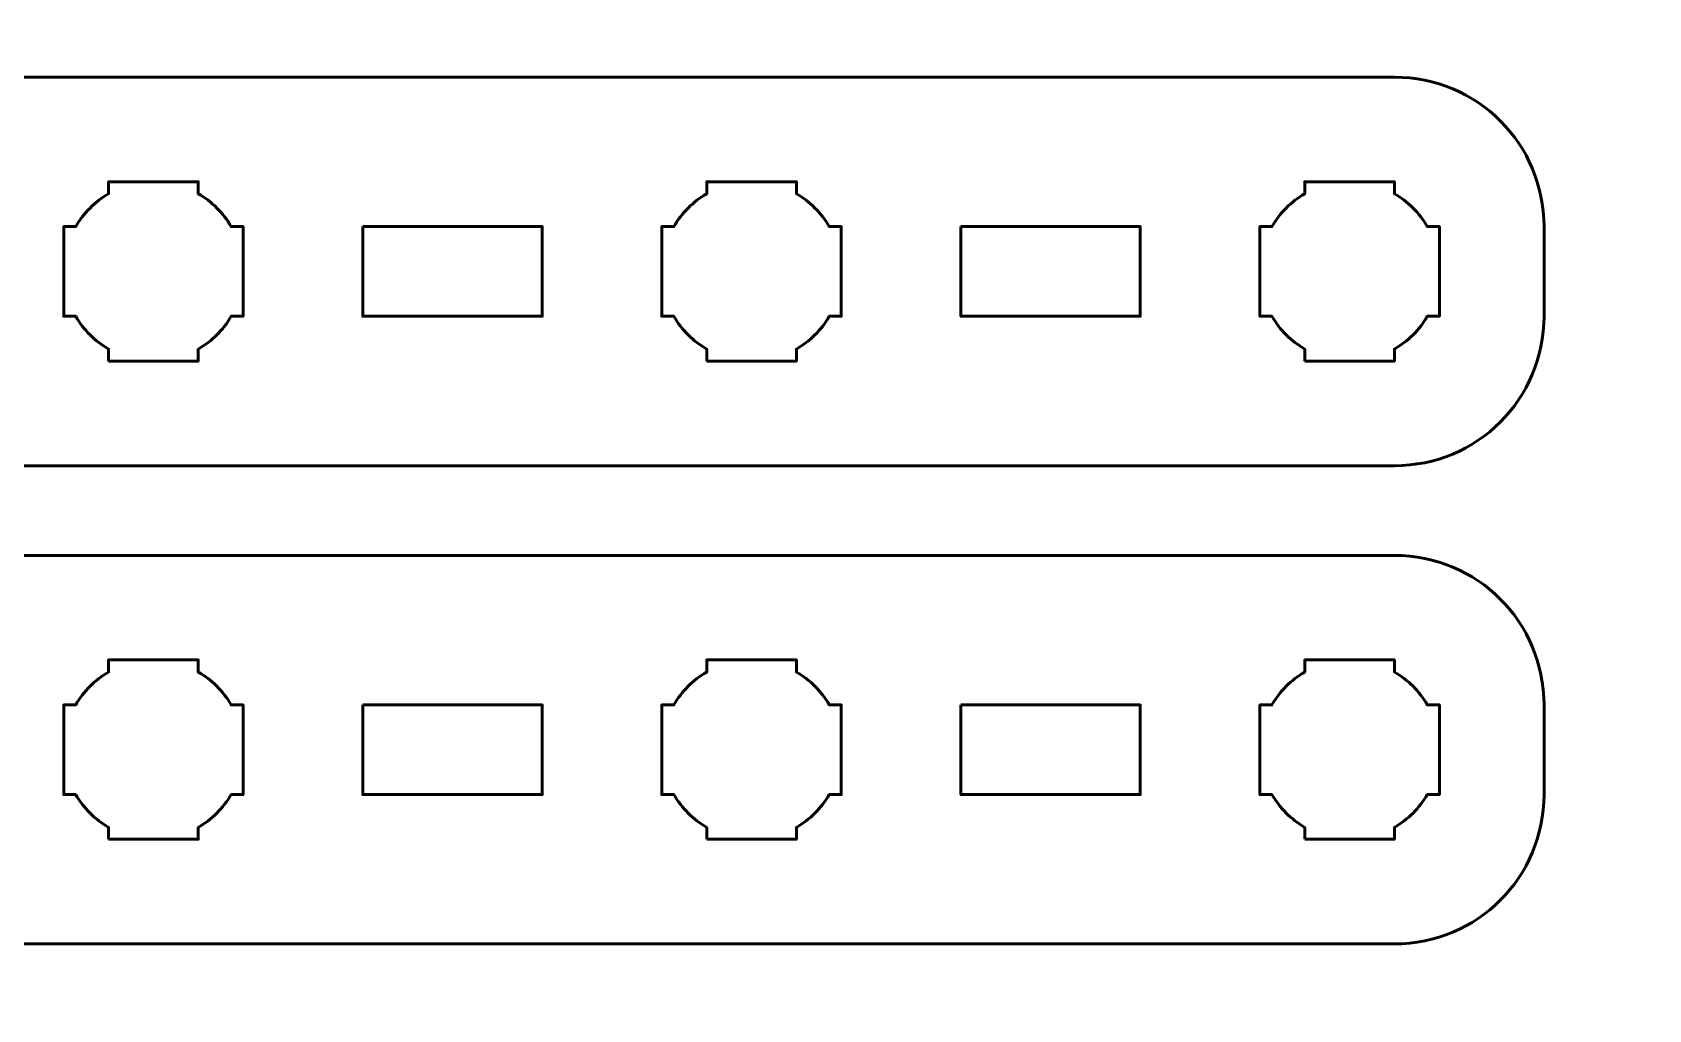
# Model space of a CAD drawing. Header units: centimetres. Extents: x -21 to 0, y -29.7 to 0.
# Drawn here: x -15.91 to -10.5, y -18.12 to -14.85 of the extents above; entities that cross this region are included whole.
import ezdxf

# ---------------------------------------------------------------- set-up
doc = ezdxf.new("R2010")
doc.units = ezdxf.units.CM
doc.header["$MEASUREMENT"] = 0
doc.layers.add('Layer 1', color=7, linetype='Continuous')

msp = doc.modelspace()

# ---------------------------------------------------------------- linework, layer by layer
at = {"layer": 'Layer 1', "color": 1, "lineweight": 53}
msp.add_open_spline([(-21.00003, -29.19995), (-21.00003, -29.19995), (-21.00003, -5.89992), (-21.00003, -5.89992), (-21.00003, -5.89992), (-21.00003, -5.81709), (-20.93286, -5.74992), (-20.85003, -5.74992), (-20.85003, -5.74992), (-20.7672, -5.74992), (-20.70003, -5.68275), (-20.70003, -5.59992), (-20.70003, -5.59992), (-20.70003, -5.51709), (-20.7672, -5.44992), (-20.85003, -5.44992), (-20.85003, -5.44992), (-20.93286, -5.44992), (-21.00003, -5.38275), (-21.00003, -5.29992), (-21.00003, -5.29992), (-21.00003, -5.21709), (-20.93286, -5.14992), (-20.85003, -5.14992), (-20.85003, -5.14992), (-20.7672, -5.14992), (-20.70003, -5.08275), (-20.70003, -4.99992), (-20.70003, -4.99992), (-20.70003, -4.91709), (-20.7672, -4.84992), (-20.85003, -4.84992), (-20.85003, -4.84992), (-20.93286, -4.84992), (-21.00003, -4.78275), (-21.00003, -4.69992), (-21.00003, -4.69992), (-21.00003, -4.61709), (-20.93286, -4.54992), (-20.85003, -4.54992), (-20.85003, -4.54992), (-20.7672, -4.54992), (-20.70003, -4.48275), (-20.70003, -4.39992), (-20.70003, -4.39992), (-20.70003, -4.31709), (-20.7672, -4.24992), (-20.85003, -4.24992), (-20.85003, -4.24992), (-20.93286, -4.24992), (-21.00003, -4.18275), (-21.00003, -4.09992), (-21.00003, -4.09992), (-21.00003, -4.01709), (-20.93286, -3.94992), (-20.85003, -3.94992), (-20.85003, -3.94992), (-20.7672, -3.94992), (-20.70003, -3.88275), (-20.70003, -3.79992), (-20.70003, -3.79992), (-20.70003, -3.71709), (-20.7672, -3.64992), (-20.85003, -3.64992), (-20.85003, -3.64992), (-20.93286, -3.64992), (-21.00003, -3.58275), (-21.00003, -3.49992), (-21.00003, -3.49992), (-21.00003, -3.41709), (-20.93286, -3.34992), (-20.85003, -3.34992), (-20.85003, -3.34992), (-20.7672, -3.34992), (-20.70003, -3.28275), (-20.70003, -3.19992), (-20.70003, -3.19992), (-20.70003, -3.11709), (-20.7672, -3.04992), (-20.85003, -3.04992), (-20.85003, -3.04992), (-20.93286, -3.04992), (-21.00003, -2.98275), (-21.00003, -2.89992), (-21.00003, -2.89992), (-21.00003, -2.81709), (-20.93286, -2.74992), (-20.85003, -2.74992), (-20.85003, -2.74992), (-20.7672, -2.74992), (-20.70003, -2.68275), (-20.70003, -2.59992), (-20.70003, -2.59992), (-20.70003, -2.51709), (-20.7672, -2.44992), (-20.85003, -2.44992), (-20.85003, -2.44992), (-20.93286, -2.44992), (-21.00003, -2.38275), (-21.00003, -2.29992), (-21.00003, -2.29992), (-21.00003, -2.21709), (-20.93286, -2.14992), (-20.85003, -2.14992), (-20.85003, -2.14992), (-20.7672, -2.14992), (-20.70003, -2.08275), (-20.70003, -1.99992), (-20.70003, -1.99992), (-20.70003, -1.91709), (-20.7672, -1.84992), (-20.85003, -1.84992), (-20.85003, -1.84992), (-20.93286, -1.84992), (-21.00003, -1.78275), (-21.00003, -1.69992), (-21.00003, -1.69992), (-21.00003, -1.61709), (-20.93286, -1.54992), (-20.85003, -1.54992), (-20.85003, -1.54992), (-20.7672, -1.54992), (-20.70003, -1.48275), (-20.70003, -1.39992), (-20.70003, -1.39992), (-20.70003, -1.31709), (-20.7672, -1.24992), (-20.85003, -1.24992), (-20.85003, -1.24992), (-20.93286, -1.24992), (-21.00003, -1.18275), (-21.00003, -1.09992), (-21.00003, -1.09992), (-21.00003, -1.09992), (-21.00003, -0.49992), (-21.00003, -0.49992), (-21.00003, -0.49992), (-21.00003, -0.22295), (-20.77694, 0.00004), (-20.49994, 0.00004), (-20.49994, 0.00004), (-20.49994, 0.00004), (-0.50008, 0.00004), (-0.50008, 0.00004), (-0.50008, 0.00004), (-0.22294, 0.00004), (0.00002, -0.22295), (0.00002, -0.49992), (0.00002, -0.49992), (0.00002, -0.49992), (0.00002, -29.19995), (0.00002, -29.19995), (0.00002, -29.19995), (0.00002, -29.47695), (-0.22294, -29.70004), (-0.50008, -29.70004), (-0.50008, -29.70004), (-0.50008, -29.70004), (-20.49994, -29.70004), (-20.49994, -29.70004), (-20.49994, -29.70004), (-20.77694, -29.70004), (-21.00003, -29.47695), (-21.00003, -29.19995)], degree=3, knots=[0, 0, 0, 0, 0.0243902, 0.0243902, 0.0243902, 0.0243902, 0.0487805, 0.0487805, 0.0487805, 0.0487805, 0.0731707, 0.0731707, 0.0731707, 0.0731707, 0.097561, 0.097561, 0.097561, 0.097561, 0.1219512, 0.1219512, 0.1219512, 0.1219512, 0.1463415, 0.1463415, 0.1463415, 0.1463415, 0.1707317, 0.1707317, 0.1707317, 0.1707317, 0.195122, 0.195122, 0.195122, 0.195122, 0.2195122, 0.2195122, 0.2195122, 0.2195122, 0.2439024, 0.2439024, 0.2439024, 0.2439024, 0.2682927, 0.2682927, 0.2682927, 0.2682927, 0.2926829, 0.2926829, 0.2926829, 0.2926829, 0.3170732, 0.3170732, 0.3170732, 0.3170732, 0.3414634, 0.3414634, 0.3414634, 0.3414634, 0.3658537, 0.3658537, 0.3658537, 0.3658537, 0.3902439, 0.3902439, 0.3902439, 0.3902439, 0.4146341, 0.4146341, 0.4146341, 0.4146341, 0.4390244, 0.4390244, 0.4390244, 0.4390244, 0.4634146, 0.4634146, 0.4634146, 0.4634146, 0.4878049, 0.4878049, 0.4878049, 0.4878049, 0.5121951, 0.5121951, 0.5121951, 0.5121951, 0.5365854, 0.5365854, 0.5365854, 0.5365854, 0.5609756, 0.5609756, 0.5609756, 0.5609756, 0.5853659, 0.5853659, 0.5853659, 0.5853659, 0.6097561, 0.6097561, 0.6097561, 0.6097561, 0.6341463, 0.6341463, 0.6341463, 0.6341463, 0.6585366, 0.6585366, 0.6585366, 0.6585366, 0.6829268, 0.6829268, 0.6829268, 0.6829268, 0.7073171, 0.7073171, 0.7073171, 0.7073171, 0.7317073, 0.7317073, 0.7317073, 0.7317073, 0.7560976, 0.7560976, 0.7560976, 0.7560976, 0.7804878, 0.7804878, 0.7804878, 0.7804878, 0.804878, 0.804878, 0.804878, 0.804878, 0.8292683, 0.8292683, 0.8292683, 0.8292683, 0.8536585, 0.8536585, 0.8536585, 0.8536585, 0.8780488, 0.8780488, 0.8780488, 0.8780488, 0.902439, 0.902439, 0.902439, 0.902439, 0.9268293, 0.9268293, 0.9268293, 0.9268293, 0.9512195, 0.9512195, 0.9512195, 0.9512195, 0.9756098, 0.9756098, 0.9756098, 0.9756098, 1, 1, 1, 1], dxfattribs=at)
at = {"layer": 'Layer 1', "color": 114, "lineweight": 53}
for points in [[(-19.64996, -14.99999), (-19.64996, -14.99999), (-11.35006, -14.99999), (-11.35006, -14.99999), (-11.35006, -14.99999), (-11.07306, -14.99999), (-10.84996, -15.22308), (-10.84996, -15.50008), (-10.84996, -15.50008), (-10.84996, -15.50008), (-10.84996, -15.80009), (-10.84996, -15.80009), (-10.84996, -15.80009), (-10.84996, -16.07705), (-11.07306, -16.30001), (-11.35006, -16.30001), (-11.35006, -16.30001), (-11.35006, -16.30001), (-19.64996, -16.30001), (-19.64996, -16.30001), (-19.64996, -16.30001), (-19.92696, -16.30001), (-20.15006, -16.07705), (-20.15006, -15.80009), (-20.15006, -15.80009), (-20.15006, -15.80009), (-20.15006, -15.50008), (-20.15006, -15.50008), (-20.15006, -15.50008), (-20.15006, -15.22308), (-19.92696, -14.99999), (-19.64996, -14.99999)], [(-19.64996, -16.59999), (-19.64996, -16.59999), (-11.35006, -16.59999), (-11.35006, -16.59999), (-11.35006, -16.59999), (-11.07306, -16.59999), (-10.84996, -16.82308), (-10.84996, -17.10008), (-10.84996, -17.10008), (-10.84996, -17.10008), (-10.84996, -17.40009), (-10.84996, -17.40009), (-10.84996, -17.40009), (-10.84996, -17.67705), (-11.07306, -17.90001), (-11.35006, -17.90001), (-11.35006, -17.90001), (-11.35006, -17.90001), (-19.64996, -17.90001), (-19.64996, -17.90001), (-19.64996, -17.90001), (-19.92696, -17.90001), (-20.15006, -17.67705), (-20.15006, -17.40009), (-20.15006, -17.40009), (-20.15006, -17.40009), (-20.15006, -17.10008), (-20.15006, -17.10008), (-20.15006, -17.10008), (-20.15006, -16.82308), (-19.92696, -16.59999), (-19.64996, -16.59999)]]:
    msp.add_open_spline(points, degree=3, knots=[0, 0, 0, 0, 0.125, 0.125, 0.125, 0.125, 0.25, 0.25, 0.25, 0.25, 0.375, 0.375, 0.375, 0.375, 0.5, 0.5, 0.5, 0.5, 0.625, 0.625, 0.625, 0.625, 0.75, 0.75, 0.75, 0.75, 0.875, 0.875, 0.875, 0.875, 1, 1, 1, 1], dxfattribs=at)
at = {"layer": 'Layer 1', "lineweight": 53}
for points, knots in [([(-15.6501, -15.95002), (-15.6501, -15.95002), (-15.6501, -15.90991), (-15.6501, -15.90991), (-15.6501, -15.90991), (-15.69557, -15.88359), (-15.73346, -15.84556), (-15.75992, -15.80009), (-15.75992, -15.80009), (-15.75992, -15.80009), (-15.80003, -15.80009), (-15.80003, -15.80009), (-15.80003, -15.80009), (-15.80003, -15.80009), (-15.80003, -15.65001), (-15.80003, -15.65001), (-15.80003, -15.65001), (-15.80003, -15.65001), (-15.80003, -15.50008), (-15.80003, -15.50008), (-15.80003, -15.50008), (-15.80003, -15.50008), (-15.75992, -15.50008), (-15.75992, -15.50008), (-15.75992, -15.50008), (-15.73346, -15.45447), (-15.69557, -15.41655), (-15.6501, -15.39023), (-15.6501, -15.39023), (-15.6501, -15.39023), (-15.6501, -15.35001), (-15.6501, -15.35001), (-15.6501, -15.35001), (-15.6501, -15.35001), (-15.50002, -15.35001), (-15.50002, -15.35001), (-15.50002, -15.35001), (-15.50002, -15.35001), (-15.3501, -15.35001), (-15.3501, -15.35001), (-15.3501, -15.35001), (-15.3501, -15.35001), (-15.3501, -15.39023), (-15.3501, -15.39023), (-15.3501, -15.39023), (-15.30449, -15.41655), (-15.26657, -15.45447), (-15.24025, -15.50008), (-15.24025, -15.50008), (-15.24025, -15.50008), (-15.20003, -15.50008), (-15.20003, -15.50008), (-15.20003, -15.50008), (-15.20003, -15.50008), (-15.20003, -15.65001), (-15.20003, -15.65001), (-15.20003, -15.65001), (-15.20003, -15.65001), (-15.20003, -15.80009), (-15.20003, -15.80009), (-15.20003, -15.80009), (-15.20003, -15.80009), (-15.24025, -15.80009), (-15.24025, -15.80009), (-15.24025, -15.80009), (-15.26657, -15.84556), (-15.30449, -15.88359), (-15.3501, -15.90991), (-15.3501, -15.90991), (-15.3501, -15.90991), (-15.3501, -15.95002), (-15.3501, -15.95002), (-15.3501, -15.95002), (-15.3501, -15.95002), (-15.50002, -15.95002), (-15.50002, -15.95002), (-15.50002, -15.95002), (-15.50002, -15.95002), (-15.6501, -15.95002), (-15.6501, -15.95002)], [0, 0, 0, 0, 0.05, 0.05, 0.05, 0.05, 0.1, 0.1, 0.1, 0.1, 0.15, 0.15, 0.15, 0.15, 0.2, 0.2, 0.2, 0.2, 0.25, 0.25, 0.25, 0.25, 0.3, 0.3, 0.3, 0.3, 0.35, 0.35, 0.35, 0.35, 0.4, 0.4, 0.4, 0.4, 0.45, 0.45, 0.45, 0.45, 0.5, 0.5, 0.5, 0.5, 0.55, 0.55, 0.55, 0.55, 0.6, 0.6, 0.6, 0.6, 0.65, 0.65, 0.65, 0.65, 0.7, 0.7, 0.7, 0.7, 0.75, 0.75, 0.75, 0.75, 0.8, 0.8, 0.8, 0.8, 0.85, 0.85, 0.85, 0.85, 0.9, 0.9, 0.9, 0.9, 0.95, 0.95, 0.95, 0.95, 1, 1, 1, 1]), ([(-13.65, -15.95002), (-13.65, -15.95002), (-13.65, -15.90991), (-13.65, -15.90991), (-13.65, -15.90991), (-13.69561, -15.88359), (-13.7335, -15.84556), (-13.75982, -15.80009), (-13.75982, -15.80009), (-13.75982, -15.80009), (-13.80007, -15.80009), (-13.80007, -15.80009), (-13.80007, -15.80009), (-13.80007, -15.80009), (-13.80007, -15.65001), (-13.80007, -15.65001), (-13.80007, -15.65001), (-13.80007, -15.65001), (-13.80007, -15.50008), (-13.80007, -15.50008), (-13.80007, -15.50008), (-13.80007, -15.50008), (-13.75982, -15.50008), (-13.75982, -15.50008), (-13.75982, -15.50008), (-13.7335, -15.45447), (-13.69561, -15.41655), (-13.65, -15.39023), (-13.65, -15.39023), (-13.65, -15.39023), (-13.65, -15.35001), (-13.65, -15.35001), (-13.65, -15.35001), (-13.65, -15.35001), (-13.50007, -15.35001), (-13.50007, -15.35001), (-13.50007, -15.35001), (-13.50007, -15.35001), (-13.34999, -15.35001), (-13.34999, -15.35001), (-13.34999, -15.35001), (-13.34999, -15.35001), (-13.34999, -15.39023), (-13.34999, -15.39023), (-13.34999, -15.39023), (-13.30452, -15.41655), (-13.26649, -15.45447), (-13.24017, -15.50008), (-13.24017, -15.50008), (-13.24017, -15.50008), (-13.20006, -15.50008), (-13.20006, -15.50008), (-13.20006, -15.50008), (-13.20006, -15.50008), (-13.20006, -15.65001), (-13.20006, -15.65001), (-13.20006, -15.65001), (-13.20006, -15.65001), (-13.20006, -15.80009), (-13.20006, -15.80009), (-13.20006, -15.80009), (-13.20006, -15.80009), (-13.24017, -15.80009), (-13.24017, -15.80009), (-13.24017, -15.80009), (-13.26649, -15.84556), (-13.30452, -15.88359), (-13.34999, -15.90991), (-13.34999, -15.90991), (-13.34999, -15.90991), (-13.34999, -15.95002), (-13.34999, -15.95002), (-13.34999, -15.95002), (-13.34999, -15.95002), (-13.50007, -15.95002), (-13.50007, -15.95002), (-13.50007, -15.95002), (-13.50007, -15.95002), (-13.65, -15.95002), (-13.65, -15.95002)], [0, 0, 0, 0, 0.05, 0.05, 0.05, 0.05, 0.1, 0.1, 0.1, 0.1, 0.15, 0.15, 0.15, 0.15, 0.2, 0.2, 0.2, 0.2, 0.25, 0.25, 0.25, 0.25, 0.3, 0.3, 0.3, 0.3, 0.35, 0.35, 0.35, 0.35, 0.4, 0.4, 0.4, 0.4, 0.45, 0.45, 0.45, 0.45, 0.5, 0.5, 0.5, 0.5, 0.55, 0.55, 0.55, 0.55, 0.6, 0.6, 0.6, 0.6, 0.65, 0.65, 0.65, 0.65, 0.7, 0.7, 0.7, 0.7, 0.75, 0.75, 0.75, 0.75, 0.8, 0.8, 0.8, 0.8, 0.85, 0.85, 0.85, 0.85, 0.9, 0.9, 0.9, 0.9, 0.95, 0.95, 0.95, 0.95, 1, 1, 1, 1]), ([(-11.65006, -15.95002), (-11.65006, -15.95002), (-11.65006, -15.90991), (-11.65006, -15.90991), (-11.65006, -15.90991), (-11.69554, -15.88359), (-11.73357, -15.84556), (-11.75988, -15.80009), (-11.75988, -15.80009), (-11.75988, -15.80009), (-11.79999, -15.80009), (-11.79999, -15.80009), (-11.79999, -15.80009), (-11.79999, -15.80009), (-11.79999, -15.65001), (-11.79999, -15.65001), (-11.79999, -15.65001), (-11.79999, -15.65001), (-11.79999, -15.50008), (-11.79999, -15.50008), (-11.79999, -15.50008), (-11.79999, -15.50008), (-11.75988, -15.50008), (-11.75988, -15.50008), (-11.75988, -15.50008), (-11.73357, -15.45447), (-11.69554, -15.41655), (-11.65006, -15.39023), (-11.65006, -15.39023), (-11.65006, -15.39023), (-11.65006, -15.35001), (-11.65006, -15.35001), (-11.65006, -15.35001), (-11.65006, -15.35001), (-11.49999, -15.35001), (-11.49999, -15.35001), (-11.49999, -15.35001), (-11.49999, -15.35001), (-11.35006, -15.35001), (-11.35006, -15.35001), (-11.35006, -15.35001), (-11.35006, -15.35001), (-11.35006, -15.39023), (-11.35006, -15.39023), (-11.35006, -15.39023), (-11.30445, -15.41655), (-11.26656, -15.45447), (-11.24024, -15.50008), (-11.24024, -15.50008), (-11.24024, -15.50008), (-11.19999, -15.50008), (-11.19999, -15.50008), (-11.19999, -15.50008), (-11.19999, -15.50008), (-11.19999, -15.65001), (-11.19999, -15.65001), (-11.19999, -15.65001), (-11.19999, -15.65001), (-11.19999, -15.80009), (-11.19999, -15.80009), (-11.19999, -15.80009), (-11.19999, -15.80009), (-11.24024, -15.80009), (-11.24024, -15.80009), (-11.24024, -15.80009), (-11.26656, -15.84556), (-11.30445, -15.88359), (-11.35006, -15.90991), (-11.35006, -15.90991), (-11.35006, -15.90991), (-11.35006, -15.95002), (-11.35006, -15.95002), (-11.35006, -15.95002), (-11.35006, -15.95002), (-11.49999, -15.95002), (-11.49999, -15.95002), (-11.49999, -15.95002), (-11.49999, -15.95002), (-11.65006, -15.95002), (-11.65006, -15.95002)], [0, 0, 0, 0, 0.05, 0.05, 0.05, 0.05, 0.1, 0.1, 0.1, 0.1, 0.15, 0.15, 0.15, 0.15, 0.2, 0.2, 0.2, 0.2, 0.25, 0.25, 0.25, 0.25, 0.3, 0.3, 0.3, 0.3, 0.35, 0.35, 0.35, 0.35, 0.4, 0.4, 0.4, 0.4, 0.45, 0.45, 0.45, 0.45, 0.5, 0.5, 0.5, 0.5, 0.55, 0.55, 0.55, 0.55, 0.6, 0.6, 0.6, 0.6, 0.65, 0.65, 0.65, 0.65, 0.7, 0.7, 0.7, 0.7, 0.75, 0.75, 0.75, 0.75, 0.8, 0.8, 0.8, 0.8, 0.85, 0.85, 0.85, 0.85, 0.9, 0.9, 0.9, 0.9, 0.95, 0.95, 0.95, 0.95, 1, 1, 1, 1]), ([(-14.79998, -15.50008), (-14.79998, -15.50008), (-14.19998, -15.50008), (-14.19998, -15.50008), (-14.19998, -15.50008), (-14.19998, -15.50008), (-14.19998, -15.80009), (-14.19998, -15.80009), (-14.19998, -15.80009), (-14.19998, -15.80009), (-14.79998, -15.80009), (-14.79998, -15.80009), (-14.79998, -15.80009), (-14.79998, -15.80009), (-14.79998, -15.50008), (-14.79998, -15.50008)], [0, 0, 0, 0, 0.25, 0.25, 0.25, 0.25, 0.5, 0.5, 0.5, 0.5, 0.75, 0.75, 0.75, 0.75, 1, 1, 1, 1]), ([(-12.80001, -15.50008), (-12.80001, -15.50008), (-12.20001, -15.50008), (-12.20001, -15.50008), (-12.20001, -15.50008), (-12.20001, -15.50008), (-12.20001, -15.80009), (-12.20001, -15.80009), (-12.20001, -15.80009), (-12.20001, -15.80009), (-12.80001, -15.80009), (-12.80001, -15.80009), (-12.80001, -15.80009), (-12.80001, -15.80009), (-12.80001, -15.50008), (-12.80001, -15.50008)], [0, 0, 0, 0, 0.25, 0.25, 0.25, 0.25, 0.5, 0.5, 0.5, 0.5, 0.75, 0.75, 0.75, 0.75, 1, 1, 1, 1]), ([(-15.6501, -17.55002), (-15.6501, -17.55002), (-15.6501, -17.50991), (-15.6501, -17.50991), (-15.6501, -17.50991), (-15.69557, -17.48359), (-15.73346, -17.44556), (-15.75992, -17.40009), (-15.75992, -17.40009), (-15.75992, -17.40009), (-15.80003, -17.40009), (-15.80003, -17.40009), (-15.80003, -17.40009), (-15.80003, -17.40009), (-15.80003, -17.25001), (-15.80003, -17.25001), (-15.80003, -17.25001), (-15.80003, -17.25001), (-15.80003, -17.10008), (-15.80003, -17.10008), (-15.80003, -17.10008), (-15.80003, -17.10008), (-15.75992, -17.10008), (-15.75992, -17.10008), (-15.75992, -17.10008), (-15.73346, -17.05447), (-15.69557, -17.01655), (-15.6501, -16.99023), (-15.6501, -16.99023), (-15.6501, -16.99023), (-15.6501, -16.95001), (-15.6501, -16.95001), (-15.6501, -16.95001), (-15.6501, -16.95001), (-15.50002, -16.95001), (-15.50002, -16.95001), (-15.50002, -16.95001), (-15.50002, -16.95001), (-15.3501, -16.95001), (-15.3501, -16.95001), (-15.3501, -16.95001), (-15.3501, -16.95001), (-15.3501, -16.99023), (-15.3501, -16.99023), (-15.3501, -16.99023), (-15.30449, -17.01655), (-15.26657, -17.05447), (-15.24025, -17.10008), (-15.24025, -17.10008), (-15.24025, -17.10008), (-15.20003, -17.10008), (-15.20003, -17.10008), (-15.20003, -17.10008), (-15.20003, -17.10008), (-15.20003, -17.25001), (-15.20003, -17.25001), (-15.20003, -17.25001), (-15.20003, -17.25001), (-15.20003, -17.40009), (-15.20003, -17.40009), (-15.20003, -17.40009), (-15.20003, -17.40009), (-15.24025, -17.40009), (-15.24025, -17.40009), (-15.24025, -17.40009), (-15.26657, -17.44556), (-15.30449, -17.48359), (-15.3501, -17.50991), (-15.3501, -17.50991), (-15.3501, -17.50991), (-15.3501, -17.55002), (-15.3501, -17.55002), (-15.3501, -17.55002), (-15.3501, -17.55002), (-15.50002, -17.55002), (-15.50002, -17.55002), (-15.50002, -17.55002), (-15.50002, -17.55002), (-15.6501, -17.55002), (-15.6501, -17.55002)], [0, 0, 0, 0, 0.05, 0.05, 0.05, 0.05, 0.1, 0.1, 0.1, 0.1, 0.15, 0.15, 0.15, 0.15, 0.2, 0.2, 0.2, 0.2, 0.25, 0.25, 0.25, 0.25, 0.3, 0.3, 0.3, 0.3, 0.35, 0.35, 0.35, 0.35, 0.4, 0.4, 0.4, 0.4, 0.45, 0.45, 0.45, 0.45, 0.5, 0.5, 0.5, 0.5, 0.55, 0.55, 0.55, 0.55, 0.6, 0.6, 0.6, 0.6, 0.65, 0.65, 0.65, 0.65, 0.7, 0.7, 0.7, 0.7, 0.75, 0.75, 0.75, 0.75, 0.8, 0.8, 0.8, 0.8, 0.85, 0.85, 0.85, 0.85, 0.9, 0.9, 0.9, 0.9, 0.95, 0.95, 0.95, 0.95, 1, 1, 1, 1]), ([(-13.65, -17.55002), (-13.65, -17.55002), (-13.65, -17.50991), (-13.65, -17.50991), (-13.65, -17.50991), (-13.69561, -17.48359), (-13.7335, -17.44556), (-13.75982, -17.40009), (-13.75982, -17.40009), (-13.75982, -17.40009), (-13.80007, -17.40009), (-13.80007, -17.40009), (-13.80007, -17.40009), (-13.80007, -17.40009), (-13.80007, -17.25001), (-13.80007, -17.25001), (-13.80007, -17.25001), (-13.80007, -17.25001), (-13.80007, -17.10008), (-13.80007, -17.10008), (-13.80007, -17.10008), (-13.80007, -17.10008), (-13.75982, -17.10008), (-13.75982, -17.10008), (-13.75982, -17.10008), (-13.7335, -17.05447), (-13.69561, -17.01655), (-13.65, -16.99023), (-13.65, -16.99023), (-13.65, -16.99023), (-13.65, -16.95001), (-13.65, -16.95001), (-13.65, -16.95001), (-13.65, -16.95001), (-13.50007, -16.95001), (-13.50007, -16.95001), (-13.50007, -16.95001), (-13.50007, -16.95001), (-13.34999, -16.95001), (-13.34999, -16.95001), (-13.34999, -16.95001), (-13.34999, -16.95001), (-13.34999, -16.99023), (-13.34999, -16.99023), (-13.34999, -16.99023), (-13.30452, -17.01655), (-13.26649, -17.05447), (-13.24017, -17.10008), (-13.24017, -17.10008), (-13.24017, -17.10008), (-13.20006, -17.10008), (-13.20006, -17.10008), (-13.20006, -17.10008), (-13.20006, -17.10008), (-13.20006, -17.25001), (-13.20006, -17.25001), (-13.20006, -17.25001), (-13.20006, -17.25001), (-13.20006, -17.40009), (-13.20006, -17.40009), (-13.20006, -17.40009), (-13.20006, -17.40009), (-13.24017, -17.40009), (-13.24017, -17.40009), (-13.24017, -17.40009), (-13.26649, -17.44556), (-13.30452, -17.48359), (-13.34999, -17.50991), (-13.34999, -17.50991), (-13.34999, -17.50991), (-13.34999, -17.55002), (-13.34999, -17.55002), (-13.34999, -17.55002), (-13.34999, -17.55002), (-13.50007, -17.55002), (-13.50007, -17.55002), (-13.50007, -17.55002), (-13.50007, -17.55002), (-13.65, -17.55002), (-13.65, -17.55002)], [0, 0, 0, 0, 0.05, 0.05, 0.05, 0.05, 0.1, 0.1, 0.1, 0.1, 0.15, 0.15, 0.15, 0.15, 0.2, 0.2, 0.2, 0.2, 0.25, 0.25, 0.25, 0.25, 0.3, 0.3, 0.3, 0.3, 0.35, 0.35, 0.35, 0.35, 0.4, 0.4, 0.4, 0.4, 0.45, 0.45, 0.45, 0.45, 0.5, 0.5, 0.5, 0.5, 0.55, 0.55, 0.55, 0.55, 0.6, 0.6, 0.6, 0.6, 0.65, 0.65, 0.65, 0.65, 0.7, 0.7, 0.7, 0.7, 0.75, 0.75, 0.75, 0.75, 0.8, 0.8, 0.8, 0.8, 0.85, 0.85, 0.85, 0.85, 0.9, 0.9, 0.9, 0.9, 0.95, 0.95, 0.95, 0.95, 1, 1, 1, 1]), ([(-11.65006, -17.55002), (-11.65006, -17.55002), (-11.65006, -17.50991), (-11.65006, -17.50991), (-11.65006, -17.50991), (-11.69554, -17.48359), (-11.73357, -17.44556), (-11.75988, -17.40009), (-11.75988, -17.40009), (-11.75988, -17.40009), (-11.79999, -17.40009), (-11.79999, -17.40009), (-11.79999, -17.40009), (-11.79999, -17.40009), (-11.79999, -17.25001), (-11.79999, -17.25001), (-11.79999, -17.25001), (-11.79999, -17.25001), (-11.79999, -17.10008), (-11.79999, -17.10008), (-11.79999, -17.10008), (-11.79999, -17.10008), (-11.75988, -17.10008), (-11.75988, -17.10008), (-11.75988, -17.10008), (-11.73357, -17.05447), (-11.69554, -17.01655), (-11.65006, -16.99023), (-11.65006, -16.99023), (-11.65006, -16.99023), (-11.65006, -16.95001), (-11.65006, -16.95001), (-11.65006, -16.95001), (-11.65006, -16.95001), (-11.49999, -16.95001), (-11.49999, -16.95001), (-11.49999, -16.95001), (-11.49999, -16.95001), (-11.35006, -16.95001), (-11.35006, -16.95001), (-11.35006, -16.95001), (-11.35006, -16.95001), (-11.35006, -16.99023), (-11.35006, -16.99023), (-11.35006, -16.99023), (-11.30445, -17.01655), (-11.26656, -17.05447), (-11.24024, -17.10008), (-11.24024, -17.10008), (-11.24024, -17.10008), (-11.19999, -17.10008), (-11.19999, -17.10008), (-11.19999, -17.10008), (-11.19999, -17.10008), (-11.19999, -17.25001), (-11.19999, -17.25001), (-11.19999, -17.25001), (-11.19999, -17.25001), (-11.19999, -17.40009), (-11.19999, -17.40009), (-11.19999, -17.40009), (-11.19999, -17.40009), (-11.24024, -17.40009), (-11.24024, -17.40009), (-11.24024, -17.40009), (-11.26656, -17.44556), (-11.30445, -17.48359), (-11.35006, -17.50991), (-11.35006, -17.50991), (-11.35006, -17.50991), (-11.35006, -17.55002), (-11.35006, -17.55002), (-11.35006, -17.55002), (-11.35006, -17.55002), (-11.49999, -17.55002), (-11.49999, -17.55002), (-11.49999, -17.55002), (-11.49999, -17.55002), (-11.65006, -17.55002), (-11.65006, -17.55002)], [0, 0, 0, 0, 0.05, 0.05, 0.05, 0.05, 0.1, 0.1, 0.1, 0.1, 0.15, 0.15, 0.15, 0.15, 0.2, 0.2, 0.2, 0.2, 0.25, 0.25, 0.25, 0.25, 0.3, 0.3, 0.3, 0.3, 0.35, 0.35, 0.35, 0.35, 0.4, 0.4, 0.4, 0.4, 0.45, 0.45, 0.45, 0.45, 0.5, 0.5, 0.5, 0.5, 0.55, 0.55, 0.55, 0.55, 0.6, 0.6, 0.6, 0.6, 0.65, 0.65, 0.65, 0.65, 0.7, 0.7, 0.7, 0.7, 0.75, 0.75, 0.75, 0.75, 0.8, 0.8, 0.8, 0.8, 0.85, 0.85, 0.85, 0.85, 0.9, 0.9, 0.9, 0.9, 0.95, 0.95, 0.95, 0.95, 1, 1, 1, 1]), ([(-14.79998, -17.10008), (-14.79998, -17.10008), (-14.19998, -17.10008), (-14.19998, -17.10008), (-14.19998, -17.10008), (-14.19998, -17.10008), (-14.19998, -17.40009), (-14.19998, -17.40009), (-14.19998, -17.40009), (-14.19998, -17.40009), (-14.79998, -17.40009), (-14.79998, -17.40009), (-14.79998, -17.40009), (-14.79998, -17.40009), (-14.79998, -17.10008), (-14.79998, -17.10008)], [0, 0, 0, 0, 0.25, 0.25, 0.25, 0.25, 0.5, 0.5, 0.5, 0.5, 0.75, 0.75, 0.75, 0.75, 1, 1, 1, 1]), ([(-12.80001, -17.10008), (-12.80001, -17.10008), (-12.20001, -17.10008), (-12.20001, -17.10008), (-12.20001, -17.10008), (-12.20001, -17.10008), (-12.20001, -17.40009), (-12.20001, -17.40009), (-12.20001, -17.40009), (-12.20001, -17.40009), (-12.80001, -17.40009), (-12.80001, -17.40009), (-12.80001, -17.40009), (-12.80001, -17.40009), (-12.80001, -17.10008), (-12.80001, -17.10008)], [0, 0, 0, 0, 0.25, 0.25, 0.25, 0.25, 0.5, 0.5, 0.5, 0.5, 0.75, 0.75, 0.75, 0.75, 1, 1, 1, 1])]:
    msp.add_open_spline(points, degree=3, knots=knots, dxfattribs=at)

doc.saveas('drawing.dxf')
